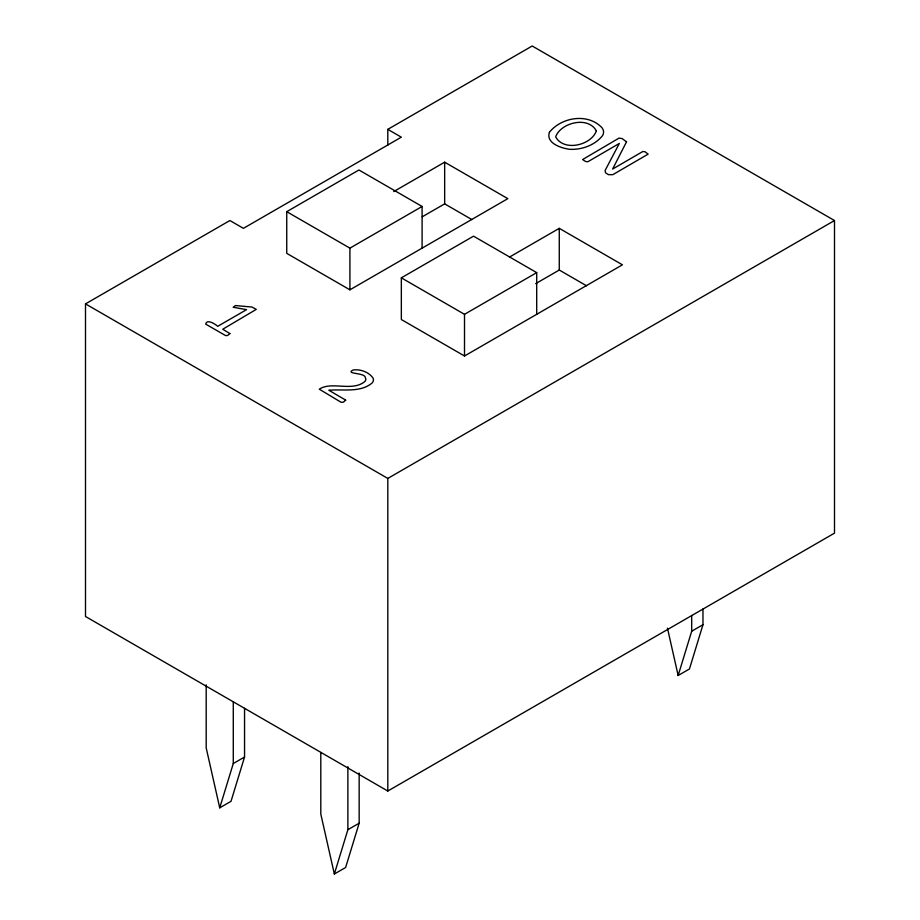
<?xml version="1.0" encoding="UTF-8"?>
<svg xmlns="http://www.w3.org/2000/svg" width="920" height="920" viewBox="0 0 920 920"><rect width="100%" height="100%" fill="white"/><g stroke="black" fill="none" stroke-linecap="round" stroke-linejoin="round"><path stroke-width="1.38" d="M244.547 708.319L244.547 757.033L231.012 801.32L219.73 807.829L233.277 763.543L233.277 701.937M359.156 773.053L359.156 823.204L345.621 867.491L334.339 874L347.875 829.713L347.875 766.67M702.972 608.936L702.972 624.703L689.436 668.99L678.155 675.498L691.69 631.212L691.69 615.457M387.803 129.363L532.197 46L834.497 220.535L834.497 533.14L387.803 791.027L85.502 616.492L85.502 303.887L229.885 220.535L243.42 228.344L401.338 137.172L387.803 129.363L387.803 145.165M393.714 191.59L444.659 162.184L507.828 198.651L349.91 289.823L286.741 253.356L286.741 211.68L358.926 169.993L422.096 206.471L422.096 248.147M286.741 211.68L349.91 248.147L422.096 206.471M422.291 216.775L444.659 203.861L471.902 219.592M509.565 257.036L559.268 228.344L622.438 264.822L464.508 355.994L401.338 319.527L401.338 277.84L473.535 236.164L536.705 272.63L536.705 314.318M401.338 277.84L464.508 314.318L536.705 272.63M535.659 283.659L559.268 270.031L586.511 285.763M85.502 303.887L387.803 478.423L834.497 220.535M233.277 763.543L244.547 757.033M347.875 829.713L359.156 823.204M691.69 631.212L702.972 624.703M667.448 628.13L678.155 675.498M334.339 874L320.804 814.085L320.804 752.48M219.73 807.829L206.195 747.914L206.195 684.871M559.268 228.344L559.268 270.031M464.508 314.318L464.508 355.994M444.659 162.184L444.659 203.861M387.803 478.423L387.803 791.027M349.91 248.147L349.91 289.823M626.52 141.841L612.628 169.05L642.827 151.512L645.035 151.765L648.14 154.135L612.812 174.673L608.419 174.65L605.521 172.799L605.084 170.522L619.332 143.439L587.811 161.77L585.626 161.506L582.601 159.551L619.01 138.115L622.127 138.575L626.52 141.841M345.69 400.131L343.39 402.178L341.113 402.293L319.297 389.183C331.706 380.834 352.59 392.265 365.171 381.225L365.918 379.373L365.263 377.43C364.895 372.508 344.666 374.233 353.119 370.012C360.226 368.92 369.046 372.071 373.106 378.189A12.282 7.095 0 0 1 372.335 382.766C360.594 393.001 343.068 388.93 328.831 390.241L345.69 400.131M229.896 333.558L227.562 335.512L225.538 335.558L205.677 324.104C206.701 318.55 215.579 324.219 217.672 326.335L246.571 309.649L233.197 307.234L235.486 305.555L252.011 307.05L256.277 309.373L222.72 329.256L229.896 333.558M596.356 130.939C591.238 145.302 563.753 151.995 555.657 136.804C560.855 122.544 588.271 115.724 596.356 130.939M549.447 132.227C545.525 143.198 561.453 148.304 569.767 149.316C581.877 149.925 595.021 145.188 602.623 135.516A18.779 10.844 0 0 0 602.036 127.788C588.006 112.792 561.625 117.047 549.447 132.227"/></g></svg>
